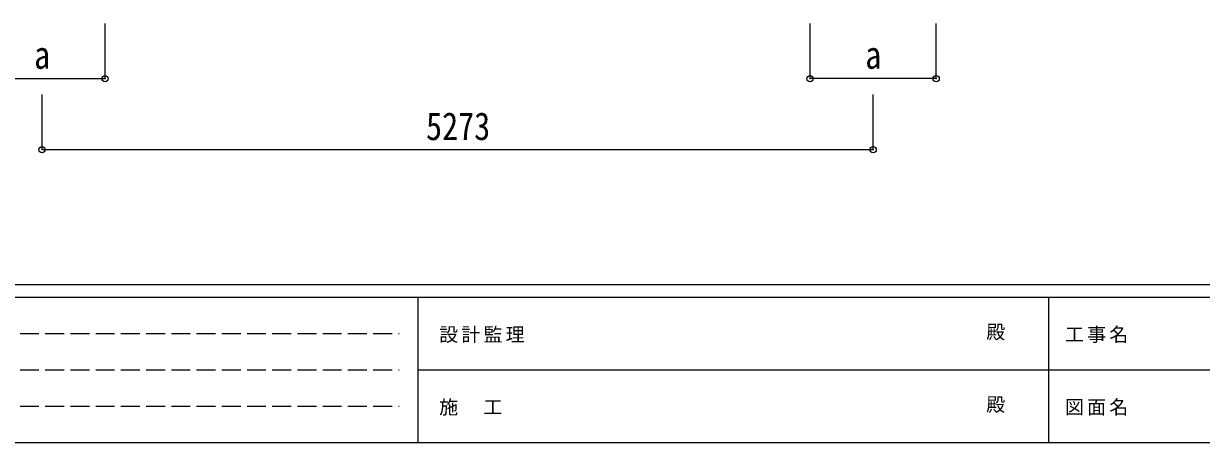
# Model space of a CAD drawing. Units: millimetres at full size, sheet at 1:40; details may follow other scales. Extents: x -11243 to 11243, y -7760 to 7760.
# Drawn here: x -7101 to 372, y -7760 to -5106 of the extents above; entities that cross this region are included whole.
import ezdxf
from ezdxf.enums import TextEntityAlignment as Align

# ---------------------------------------------------------------- set-up
doc = ezdxf.new("R2010")
doc.units = ezdxf.units.MM
doc.header["$LTSCALE"] = 40
doc.header["$PDMODE"] = 32
doc.header["$PDSIZE"] = 40
doc.linetypes.add('DASHED3', pattern=[4, 3, -1])
for name, color, linetype, lineweight in [('0-3_ELV2', 7, 'Continuous', 9), ('0-6_OTH_LINE', 6, 'Continuous', 9), ('F-0_240', 7, 'Continuous', 9)]:
    doc.layers.add(name, color=color, linetype=linetype, lineweight=lineweight)
doc.styles.add('ＭＳ ゴシック', font='')
doc.styles.get('ＭＳ ゴシック').set_extended_font_data('MS Gothic')

msp = doc.modelspace()

# ---------------------------------------------------------------- linework, layer by layer
at = {"layer": '0-3_ELV2', "color": 6}
for p, q in [((-2110.53, -5454.59), (-2110.53, -5105.59)), ((-1310.53, -5454.59), (-1310.53, -5105.59)), ((-1310.53, -5454.59), (-2110.53, -5454.59)), ((-6983.53, -5904.59), (-6983.53, -5554.59)), ((-1710.53, -5904.59), (-1710.53, -5554.59))]:
    msp.add_line(p, q, dxfattribs=at)
msp.add_lwpolyline([(-7383.53, -5454.59), (-6583.53, -5454.59), (-6583.53, -5105.59)], dxfattribs=at)
for p in [(-6583.53, -5454.59), (-2110.53, -5454.59), (-1310.53, -5454.59), (-6983.53, -5904.59), (-1710.53, -5904.59)]:
    msp.add_point(p, dxfattribs=at)
at = {"layer": '0-6_OTH_LINE'}
msp.add_line((-6983.53, -5904.59), (-1710.53, -5904.59), dxfattribs=at)
at = {"layer": 'F-0_240', "color": 5}
for p, q in [((-11242.74, -6760), (10677.26, -6760)), ((-11242.74, -6840), (7121.58, -6840)), ((-4598.42, -6840), (-4598.42, -7760)), ((-598.42, -6840), (-598.42, -7760)), ((-4598.42, -7300), (3601.58, -7300)), ((-11242.74, -7760), (10677.26, -7760))]:
    msp.add_line(p, q, dxfattribs=at)
at = {"layer": 'F-0_240', "color": 4, "linetype": 'DASHED3'}
for p, q in [((-11122.75, -7070), (-4718.42, -7070)), ((-11122.75, -7300), (-4718.42, -7300)), ((-11122.75, -7530), (-4718.42, -7530))]:
    msp.add_line(p, q, dxfattribs=at)

# ---------------------------------------------------------------- texts
at = {"layer": '0-3_ELV2', "style": 'ＭＳ ゴシック', "width": 0.85}
for s, p in [('a', (-7033.53, -5444.59)), ('a', (-1760.53, -5444.59)), ('5273', (-4547.03, -5896.59))]:
    msp.add_text(s, height=176, dxfattribs=at).set_placement(p, align=Align.BOTTOM_LEFT)
at = {"layer": 'F-0_240', "style": 'ＭＳ ゴシック'}
for p in [(-992.7, -7130), (-992.7, -7590)]:
    msp.add_text('殿', height=87.98, dxfattribs=at).set_placement(p, align=Align.BOTTOM_LEFT)
at = {"layer": 'F-0_240', "char_height": 87.98, "attachment_point": 7, "style": 'ＭＳ ゴシック'}
for s, insert in [('\\T1.17;設計監理', (-4463.32, -7130)), ('\\T1.17;工事名', (-492.95, -7130)), ('\\T1.17;施\u3000工', (-4463.32, -7590)), ('\\T1.17;図面名', (-492.95, -7590))]:
    msp.add_mtext(s, dxfattribs=dict(at, insert=insert))

doc.saveas('drawing.dxf')
